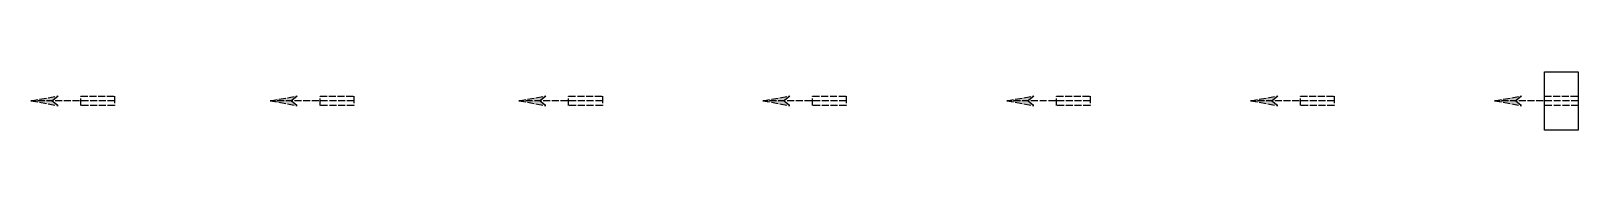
# Paper-space layout 'A4' of a CAD drawing. Header units: millimetres. Extents: x 5 to 1169, y -67 to 244.
# Drawn here: x 902.8 to 1169.2, y -51.3 to -41.3 of the extents above.
import ezdxf

# ---------------------------------------------------------------- set-up
doc = ezdxf.new("R2010")
doc.units = ezdxf.units.MM
doc.linetypes.add('ACAD_ISO02W100', pattern=[15, 12, -3])
doc.layers.add('MURALI CLIENTE', color=8, linetype='ACAD_ISO02W100')

# ---------------------------------------------------------------- blocks, each defined once
blk = doc.blocks.new('FORO CORRUGATO')
at = {"true_color": 0x636466}
h = blk.add_hatch(color=251, dxfattribs=at)
h.dxf.hatch_style = 1
h.paths.add_polyline_path([(-107, 0), (-143.8, 0), (-97.2, -8.2)])
h.paths.add_polyline_path([(-97.2, 8.2), (-143.8, 0), (-107, 0)])
at = {"color": 251, "true_color": 0x636466}
for points in [[(-143.8, 0), (-97.2, 8.2)], [(0, 0), (-143.8, 0)], [(-143.8, 0), (-97.2, -8.2)], [(-97.2, 8.2), (-107, 0), (-97.2, -8.2)]]:
    blk.add_lwpolyline(points, dxfattribs=at)
blk.add_lwpolyline([(-58, 7.8), (0, 7.8), (0, -7.8), (-58, -7.8)], close=True)

psp = doc.layouts.new('A4')

# ---------------------------------------------------------------- linework, layer by layer
at = {"layer": 'MURALI CLIENTE'}
psp.add_lwpolyline([(1163.42, -41.27), (1169.22, -41.27), (1169.22, -51.27), (1163.42, -51.27)], close=True, dxfattribs=at)

# ---------------------------------------------------------------- block references
at = {"layer": 'MURALI CLIENTE', "xscale": 0.1, "yscale": 0.1, "zscale": 0.1}
for p in [(917.22, -46.23), (958.42, -46.23), (1001.22, -46.23), (1043.22, -46.23), (1085.22, -46.23), (1127.22, -46.23), (1169.22, -46.23)]:
    psp.add_blockref('FORO CORRUGATO', p, dxfattribs=at)

doc.saveas('drawing.dxf')
